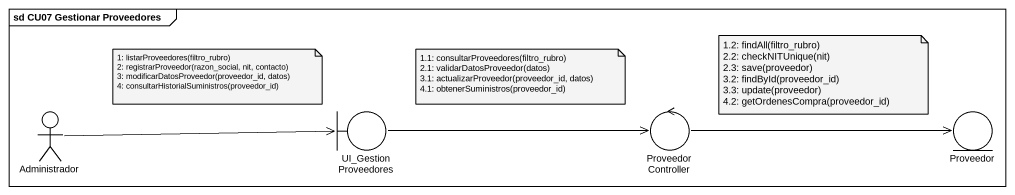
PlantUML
@startuml
mainframe sd CU07 Gestionar Proveedores
actor Administrador
boundary UI_GestionProveedores
control ProveedorController
entity Proveedor
Administrador -right-> UI_GestionProveedores
UI_GestionProveedores -right-> ProveedorController
ProveedorController -right-> Proveedor
note as N1
  1.2: findAll(filtro_rubro)
  2.2: checkNITUnique(nit)
  2.3: save(proveedor)
  3.2: findById(proveedor_id)
  3.3: update(proveedor)
  4.2: getOrdenesCompra(proveedor_id)
end note
note as N2
  1: listarProveedores(filtro_rubro)
  2: registrarProveedor(razon_social, nit, contacto)
  3: modificarDatosProveedor(proveedor_id, datos)
  4: consultarHistorialSuministros(proveedor_id)
end note
note as N3
  1.1: consultarProveedores(filtro_rubro)
  2.1: validarDatosProveedor(datos)
  3.1: actualizarProveedor(proveedor_id, datos)
  4.1: obtenerSuministros(proveedor_id)
end note
@enduml
